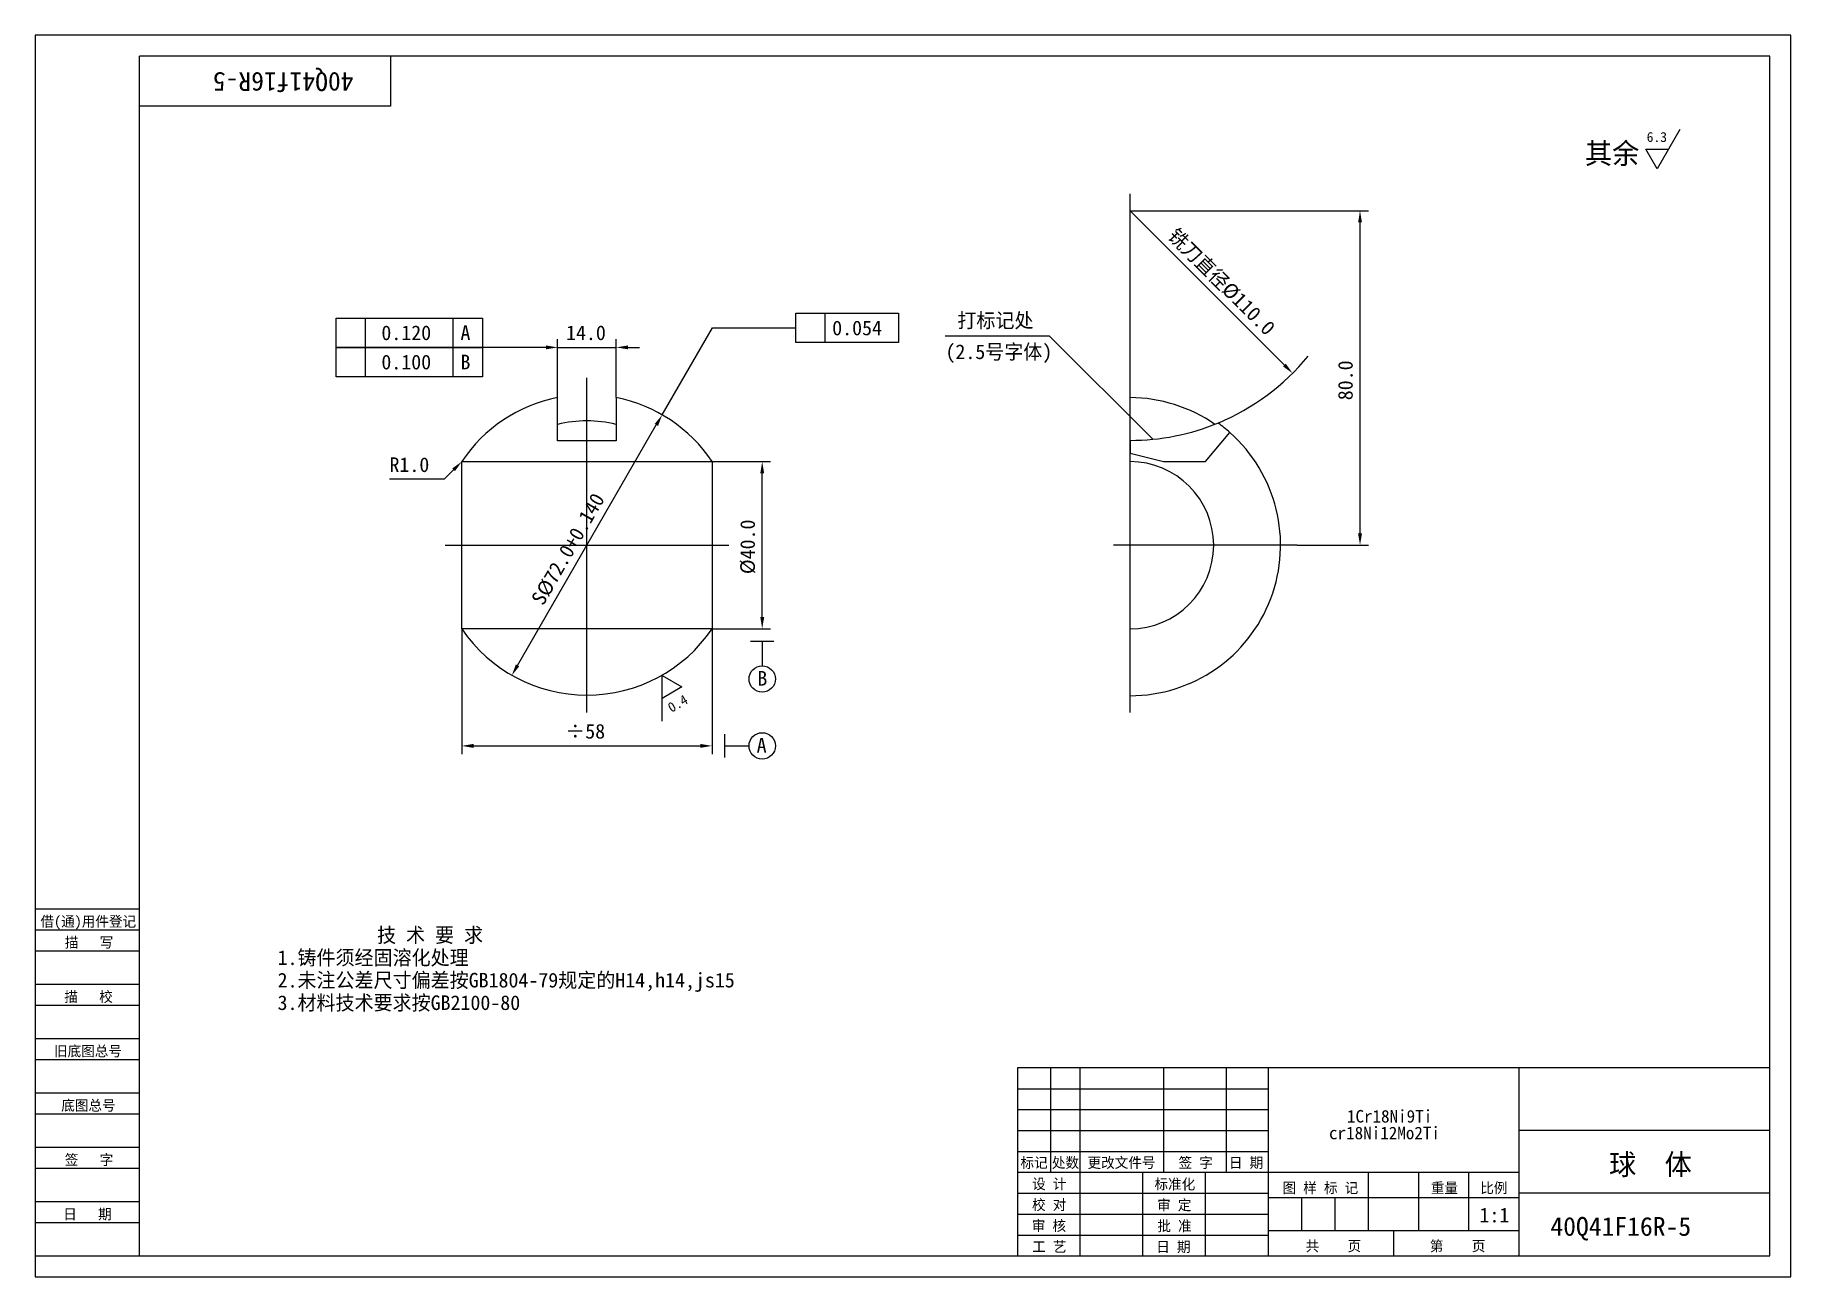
# Model space of a CAD drawing. Header units: metres. Extents: x 0 to 420, y 0 to 297.
import ezdxf

# ---------------------------------------------------------------- set-up
doc = ezdxf.new("R2010")
doc.units = ezdxf.units.M
for name, color, linetype in [('C', 6, 'Continuous'), ('D', 1, 'Continuous'), ('FL', 5, 'Continuous'), ('HA', 5, 'Continuous'), ('T', 7, 'Continuous'), ('TL', 4, 'Continuous')]:
    doc.layers.add(name, color=color, linetype=linetype)

# ---------------------------------------------------------------- blocks, each defined once
blk = doc.blocks.new('50Q05K1')
at = {"layer": 'D'}
for p, q in [((32, 24.28), (56.5, 24.28)), ((32, 17.28), (32, 24.28)), ((39, 17.28), (39, 24.28)), ((56.5, 24.28), (56.5, 17.28)), ((0, 0), (12, 20.78)), ((12, 20.78), (32, 20.78)), ((56.5, 17.28), (32, 17.28))]:
    blk.add_line(p, q, dxfattribs=at)
blk.add_text('0.054', height=3.5, dxfattribs=at).set_placement((40.67, 19.03))
blk = doc.blocks.new('50Q05K')
at = {"layer": 'D'}
for p, q in [((-53, 7), (-18, 7)), ((-53, 0), (-53, 7)), ((-46, 0), (-46, 7)), ((-25, 0), (-25, 7)), ((-18, 7), (-18, 0)), ((-53, 0), (-18, 0)), ((-53, -7), (-53, 0)), ((-18, 0), (-53, 0)), ((-46, -7), (-46, 0)), ((-25, -7), (-25, 0)), ((-12, 0), (-18, 0)), ((-18, 0), (-18, -7)), ((-2.8, 0), (-12, 0)), ((-18, -7), (-53, -7))]:
    blk.add_line(p, q, dxfattribs=at)
for s, p in [('0.120', (-42.17, 1.75)), ('A', (-23.25, 1.75)), ('0.100', (-42.17, -5.25)), ('B', (-23.25, -5.25))]:
    blk.add_text(s, height=3.5, dxfattribs=at).set_placement(p)
blk = doc.blocks.new('TUKUN3')
at = {"layer": 'FL'}
for p, q in [((420, 297), (0, 297)), ((0, 297), (0, 0)), ((420, 0), (420, 297)), ((0, 78), (25, 78)), ((0, 70), (25, 70)), ((0, 65), (25, 65)), ((0, 57), (25, 57)), ((0, 52), (25, 52)), ((243, 25), (243, 50)), ((250, 5), (250, 50)), ((270, 25), (270, 50)), ((285, 25), (285, 50)), ((0, 44), (25, 44)), ((235, 45), (295, 45)), ((0, 39), (25, 39)), ((235, 40), (295, 40)), ((235, 35), (295, 35)), ((0, 31), (25, 31)), ((235, 30), (295, 30)), ((0, 26), (25, 26)), ((280, 5), (280, 25)), ((0, 18), (25, 18)), ((235, 20), (295, 20)), ((0, 13), (25, 13)), ((235, 15), (295, 15)), ((235, 10), (295, 10)), ((0, 0), (420, 0))]:
    blk.add_line(p, q, dxfattribs=at)
at = {"layer": 'TL'}
for p, q in [((415, 292), (25, 292)), ((25, 5), (25, 292)), ((85, 292), (85, 280)), ((415, 5), (415, 292)), ((85, 280), (25, 280)), ((0, 88), (25, 88)), ((0, 83), (25, 83)), ((415, 50), (235, 50)), ((235, 50), (235, 5)), ((295, 5), (295, 50)), ((355, 5), (355, 50)), ((415, 35), (355, 35)), ((355, 25), (235, 25)), ((265, 5), (265, 25)), ((319, 11), (319, 25)), ((331, 11), (331, 25)), ((343, 11), (343, 25)), ((295, 19), (355, 19)), ((303, 11), (303, 19)), ((311, 11), (311, 19)), ((415, 20), (355, 20)), ((355, 11), (295, 11)), ((325, 5), (325, 11)), ((0, 5), (415, 5))]:
    blk.add_line(p, q, dxfattribs=at)
at = {"layer": 'T'}
for s, p in [('借(通)用件登记', (1.26, 83.76)), ('描   写', (7.09, 78.76)), ('描   校', (6.98, 65.76)), ('旧底图总号', (4.52, 52.76)), ('底图总号', (6.25, 39.76)), ('签   字', (7.1, 26.76)), ('标记', (235.71, 26.07)), ('处数', (243.22, 26.07)), ('更改文件号', (251.75, 26.07)), ('签 字', (273.53, 26.07)), ('日 期', (285.57, 26.07)), ('设 计', (238.5, 20.99)), ('标准化', (267.77, 20.93)), ('图 样 标 记', (298.4, 20.04)), ('重量', (333.88, 20.04)), ('比例', (345.7, 20.04)), ('校 对', (238.48, 15.99)), ('审 定', (268.39, 15.93)), ('日   期', (6.72, 13.76)), ('审 核', (238.41, 10.99)), ('批 准', (268.46, 10.93)), ('工 艺', (238.52, 5.99)), ('日 期', (268.18, 5.93)), ('共    页', (303.91, 6.13)), ('第    页', (333.62, 6.13))]:
    blk.add_text(s, height=2.5, dxfattribs=at).set_placement(p)

msp = doc.modelspace()

# ---------------------------------------------------------------- linework, layer by layer
at = {"layer": 'C'}
for points in [[(261.93, 135), (261.93, 259)], [(132, 135), (132, 215)], [(98.07, 175), (165.93, 175)], [(301.93, 175), (257.93, 175)]]:
    msp.add_lwpolyline(points, dxfattribs=at)
at = {"layer": 'D'}
for p, q in [((393.46, 274.46), (388, 265)), ((388, 265), (385.27, 269.73)), ((385.27, 269.73), (390.73, 269.73)), ((261.93, 255), (318.93, 255)), ((298.84, 218.09), (261.93, 255)), ((316.93, 177.8), (316.93, 252.2)), ((125, 210.31), (125, 224.31)), ((139, 210.31), (139, 224.31)), ((242.68, 225.02), (217.68, 225.02)), ((267.42, 200.27), (242.68, 225.02)), ((122.2, 222.31), (119.4, 222.31)), ((125, 222.31), (139, 222.31)), ((141.8, 222.31), (144.6, 222.31)), ((115.4, 146.25), (148.6, 203.75)), ((161.93, 195), (175.93, 195)), ((95.02, 190.76), (84.77, 190.76)), ((97.82, 190.76), (95.02, 190.76)), ((100.09, 193.02), (97.82, 190.76)), ((173.93, 157.8), (173.93, 192.2)), ((301.93, 175), (318.93, 175)), ((102.07, 155), (102.07, 125)), ((161.93, 155), (175.93, 155)), ((161.93, 155), (161.93, 125)), ((150, 132.9), (150, 143.82)), ((150, 143.82), (154.73, 141.09)), ((154.73, 141.09), (150, 138.36)), ((104.87, 127), (159.13, 127))]:
    msp.add_line(p, q, dxfattribs=at)
msp.add_lwpolyline([(283, 204.19, 0.12), (304.51, 220.19, 0.12)], format="xyb", dxfattribs=at)
for points in [[(176.73, 152), (171.13, 152)], [(173.93, 152), (173.93, 146.15)], [(164.93, 129.8), (164.93, 124.2)], [(164.93, 127), (170.78, 127)]]:
    msp.add_lwpolyline(points, dxfattribs=at)
for centre in [(173.93, 143), (173.93, 127)]:
    msp.add_circle(centre, 3.15, dxfattribs=at)
for points in [[(316.47, 252.2), (317.4, 252.2), (316.93, 255)], [(122.2, 222.78), (122.2, 221.85), (125, 222.31)], [(141.8, 222.78), (141.8, 221.85), (139, 222.31)], [(298.51, 217.76), (299.17, 218.42), (300.82, 216.11)], [(149, 203.52), (148.2, 203.99), (150, 206.18)], [(99.76, 193.35), (100.42, 192.69), (102.07, 195)], [(173.47, 192.2), (174.4, 192.2), (173.93, 195)], [(316.47, 177.8), (317.4, 177.8), (316.93, 175)], [(173.47, 157.8), (174.4, 157.8), (173.93, 155)], [(115.8, 146.01), (115, 146.48), (114, 143.82)], [(104.87, 127.47), (104.87, 126.53), (102.07, 127)], [(159.13, 127.47), (159.13, 126.53), (161.93, 127)]]:
    msp.add_solid(points, dxfattribs=at)
at = {"layer": 'HA'}
msp.add_lwpolyline([(261.93, 200), (261.93, 197), (269.93, 195), (279.93, 195), (285.81, 201.94)], dxfattribs=at)
at = {"layer": 'TL'}
for points in [[(161.93, 195, 0.2), (139, 210.31), (139, 200), (125, 200), (125, 210.31, 0.2), (102.07, 195), (161.93, 195)], [(282.24, 203.89, 0.15), (261.93, 210.31, 0.15)], [(139, 203.89, 0.12), (125, 203.89, 0.12)], [(285.81, 201.94, 0.03), (283, 204.19, -0.1), (261.93, 200, -0.1)], [(261.93, 139, 0.69), (285.81, 201.94, 0.69)], [(261.93, 155, 1), (261.93, 195, 1)], [(102.07, 155, 0.53), (161.93, 155), (102.07, 155)]]:
    msp.add_lwpolyline(points, format="xyb", dxfattribs=at)
for points in [[(102.07, 155), (102.07, 195)], [(161.93, 195), (161.93, 155)]]:
    msp.add_lwpolyline(points, dxfattribs=at)

# ---------------------------------------------------------------- block references
at = {"layer": 'D'}
for name, p in [('50Q05K', (125, 222.31)), ('50Q05K1', (150, 206.18))]:
    msp.add_blockref(name, p, dxfattribs=at)
at = {"layer": 'T'}
msp.add_blockref('TUKUN3', (0, 0), dxfattribs=at)

# ---------------------------------------------------------------- texts
at = {"layer": 'D'}
for s, height, rotation, p in [('40Q41f16R-5', 4.5, 180, (76.18, 288.11)), ('铣刀直径%%C110.0', 3.5, 315, (270.72, 248.69)), ('80.0', 3.5, 90, (315.18, 209.67)), ('S%%C72.0+0.140', 3.5, 60, (121.53, 160.36)), ('%%C40.0', 3.5, 90, (172.18, 168.08)), ('0.4', 2.38, 30, (152.21, 134.9))]:
    msp.add_text(s, height=height, rotation=rotation, dxfattribs=at).set_placement(p)
for s, height, p in [('6.3', 2.38, (385.51, 271.45)), ('其余', 5, (370.74, 266.22)), ('打标记处', 3.5, (220.62, 227.02)), ('14.0', 3.5, (127, 224.06)), ('(2.5号字体)', 3.5, (217.77, 219.52)), ('R1.0', 3.5, (84.77, 192.51)), ('B', 3.5, (172.77, 141.41)), ('%%24758', 3.5, (126.83, 128.75)), ('A', 3.5, (172.6, 125.41)), ('          技 术 要 求', 3.5, (58, 80)), ('1.铸件须经固溶化处理', 3.5, (58, 74.61)), ('2.未注公差尺寸偏差按GB1804-79规定的H14,h14,js15', 3.5, (58, 69.22)), ('3.材料技术要求按GB2100-80', 3.5, (58, 63.83)), ('1Cr18Ni9Ti', 3, (313.8, 36.92)), ('cr18Ni12Mo2Ti', 3, (309.52, 32.92)), ('球  体', 5, (376.51, 24.39)), ('1:1', 3.5, (345.51, 13.04)), ('40Q41F16R-5', 4.5, (362.47, 9.82))]:
    msp.add_text(s, height=height, dxfattribs=at).set_placement(p)

doc.saveas('drawing.dxf')
